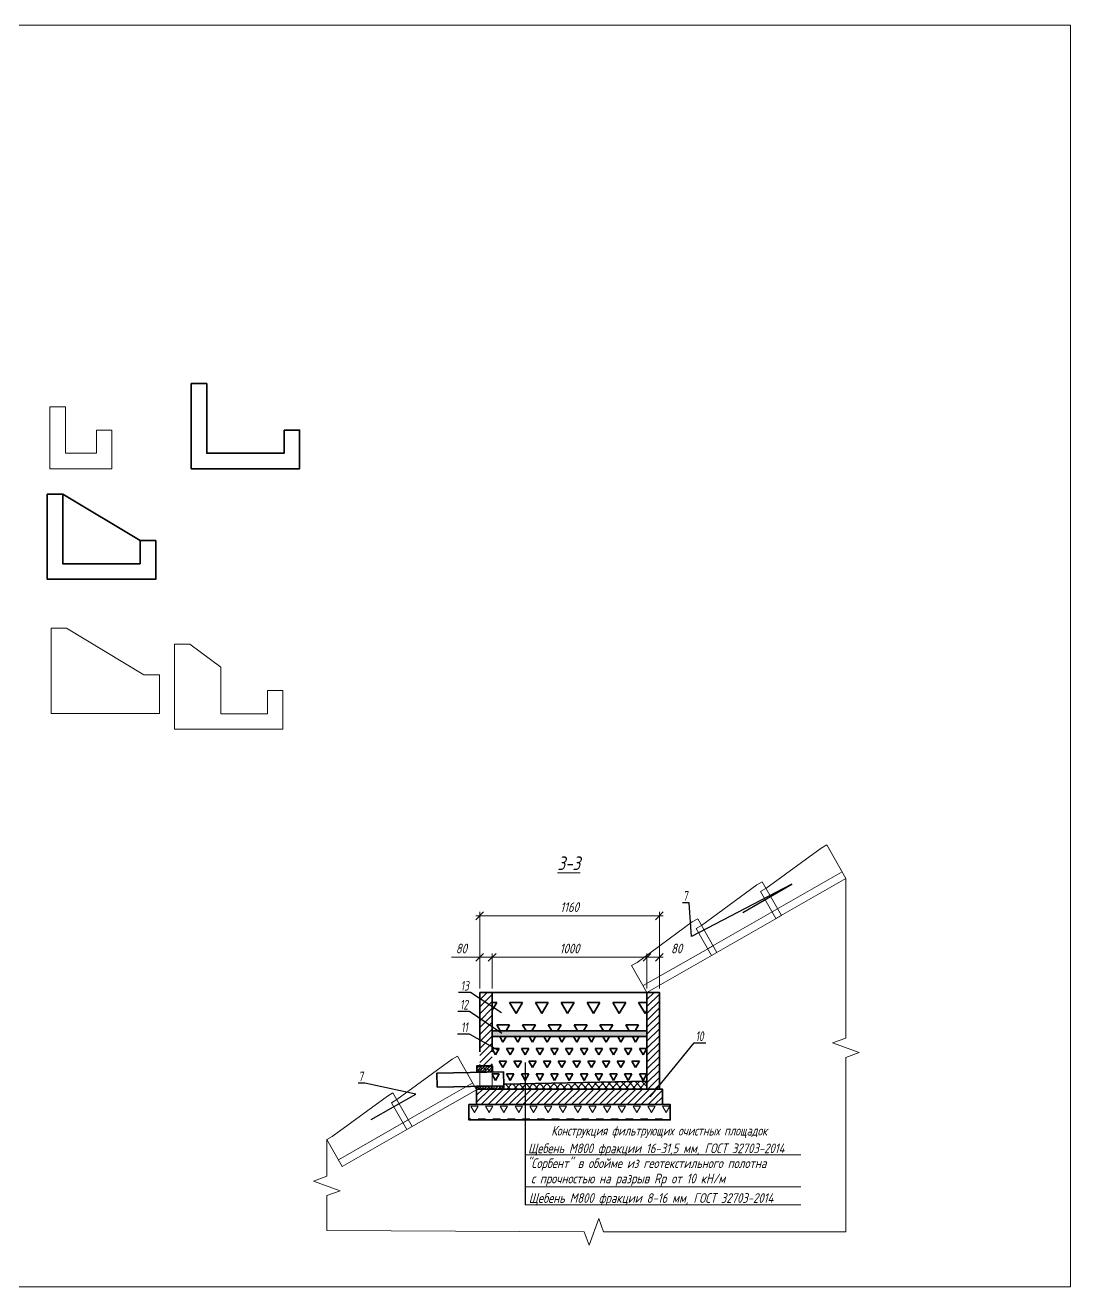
# Model space of a CAD drawing. Header units: millimetres. Extents: x 0 to 285450075, y -3000605 to 8125189010.
# Drawn here: x 6939499 to 6946380, y -440419 to -432270 of the extents above; entities that cross this region are included whole.
import ezdxf
from ezdxf import colors
from ezdxf.entities.mleader import LeaderData, LeaderLine
from ezdxf.math import Vec2, Vec3

# ---------------------------------------------------------------- set-up
doc = ezdxf.new("R2010")
doc.units = ezdxf.units.MM
doc.linetypes.add('Штриховая', pattern=[3, 2, -1])
for name, color, linetype, lineweight in [('1-Бетон', 106, 'Continuous', 35), ('1-Выноски', 120, 'Continuous', 18), ('1-Размеры', 1, 'Continuous', 25), ('ИС_Мвн', 3, 'Continuous', 18), ('ИС_Основная', 7, 'Continuous', 35), ('ИС_Размер', 3, 'Continuous', 18), ('ИС_Штриховка', 2, 'Continuous', 9), ('ПП_толстая', 5, 'Continuous', 35), ('ПП_тонкая', 250, 'Continuous', 13), ('ПП_штриховая', 3, 'Штриховая', 15)]:
    doc.layers.add(name, color=color, linetype=linetype, lineweight=lineweight)
doc.styles.add('0', font='isocpeur.ttf', dxfattribs={"width": 0.8, "oblique": 15})
doc.styles.add('ISOCPEUR', font='isocpeur.ttf', dxfattribs={"width": 0.8, "oblique": 15, "height": 2.5})
doc.styles.add('ISOCPEUR_', font='isocpeur.ttf', dxfattribs={"width": 0.8, "oblique": 15, "height": 250})
doc.styles.add('romand', font='romand.shx', dxfattribs={"width": 0.75, "oblique": 10, "height": 2.25})
doc.styles.add('ROMANS-25', font='isocpeur.ttf', dxfattribs={"width": 0.7, "oblique": 10, "height": 62.5})
doc.styles.get("Standard").update_dxf_attribs({"font": 'arial.ttf'})
doc.dimstyles.new('М25', dxfattribs={"dimscale": 25, "dimtxt": 2.5, "dimasz": 2, "dimexe": 1, "dimexo": 1, "dimgap": 1, "dimtad": 1, "dimdec": 0, "dimtxsty": '0', "dimblk1": 'OBLIQUE', "dimblk2": 'OBLIQUE', "dimsah": 1, "dimcen": 2.5, "dimdle": 1, "dimclrd": 256, "dimclre": 256, "dimclrt": 256, "dimaunit": 1, "dimadec": 0, "dimazin": 0, "dimtfac": 0.75, "dimtdec": 0, "dimtmove": 1, "dimatfit": 2, "dimldrblk": 'OBLIQUE', "dimfxl": 1, "dimtolj": 1, "dimtzin": 0, "dimlwd": -1, "dimlwe": -1, "dimarcsym": 0})
doc.dimstyles.new('Стрелки', dxfattribs={"dimtxt": 2.5, "dimasz": 4, "dimexe": 1, "dimexo": 1, "dimgap": 1, "dimtad": 1, "dimzin": 0, "dimdsep": 46, "dimtxsty": 'Standard', "dimcen": 0.09, "dimdle": 1, "dimadec": 0, "dimazin": 0, "dimtfac": 1, "dimtofl": 0, "dimtmove": 0, "dimatfit": 3, "dimfxl": 1, "dimtolj": 1, "dimtzin": 0, "dimlwd": 15, "dimlwe": 15, "dimarcsym": 0})

# ---------------------------------------------------------------- blocks, each defined once
blk = doc.blocks.new('_None')
blk = doc.blocks.new('_DotSmall')
at = {"color": 0, "linetype": 'ByBlock', "const_width": 0.5}
blk.add_lwpolyline([(-0.0625, 0, 1), (0.0625, 0, 1)], format="xyb", close=True, dxfattribs=at)
blk = doc.blocks.new('уеаца')
at = {"true_color": 0xc4c4c4}
h = blk.add_hatch(dxfattribs=at)
h.set_pattern_fill('TRIANG', color=9, scale=17.5)
h.set_pattern_definition([(59.99999999999999, (-866.183338899631, 475.4549297862104), (-83.34374983864332, 144.3556094001593), [83.34375, -83.34375]), (120, (-866.183338899631, 475.4549297862104), (-166.6874998386433, 9.31593513442408e-08), [83.3437499999999, -83.3437499999999]), (0, (-907.8552138921805, 547.6327344392776), (83.34375, 144.355609307), [83.34375, -83.34375])])
h.paths.add_polyline_path([(500.0000000002328, 724.3294100345811), (-499.9999999997672, 724.3294100345811), (-499.9999999997672, 475.4549297862104), (499.9000299903564, 475.4549297862104)])
h = blk.add_hatch(dxfattribs=at)
h.set_pattern_fill('AR-SAND', color=9, scale=0.5, angle=344)
h.set_pattern_definition([(21.50000000000001, (-714.7805808712728, 438.9535951790749), (5.97600413339888, 23.74322412431807), [0, -19.304, 0, -21.59, 0, -20.6375]), (351.5, (-714.7805808712728, 438.9535951790749), (31.48466444084568, 28.25755513605782), [0, -10.414, 0, -17.399, 0, -6.667500000000001]), (311.5, (-729.7964498181827, 443.2593263149611), (38.03734045385948, -10.83227674116507), [0, -6.35, 0, -22.86, 0, -29.845]), (301.5, (-729.7964498181827, 443.2593263149611), (39.77126098224294, 0.1914368886070369), [0, -3.175, 0, -14.986, 0, -17.145])])
h.paths.add_polyline_path([(499.9000299903564, 438.9535951790749), (499.9000299903564, 475.4549297862104), (-499.9999999997672, 475.4549297862104), (-499.9999999997672, 438.9535951790749)])
h = blk.add_hatch(dxfattribs=at)
h.set_pattern_fill('TRIANG', color=9, scale=10)
h.set_pattern_definition([(59.99999999999999, (-712.6665850807913, 85.51609517954057), (-47.62499990779618, 82.48891965723391), [47.62500000000001, -47.62500000000001]), (120, (-712.6665850807913, 85.51609517954057), (-95.2499999077962, 5.323391505385189e-08), [47.62499999999995, -47.62499999999995]), (0, (-736.4790850807913, 126.7605549818254), (47.62500000000001, 82.488919604), [47.62500000000001, -47.62500000000001])])
h.paths.add_polyline_path([(499.9000299904728, 438.9535951790713), (-499.9999999997672, 438.9535951790749), (-499.9999999996508, 149.9980005998514), (499.9000299903564, 149.983615375877)])
at = {"layer": 'ПП_тонкая', "linetype": 'Continuous', "lineweight": 13, "true_color": 0xc4c4c4}
h = blk.add_hatch(dxfattribs=at)
h.set_pattern_fill('ANSI31', color=9, scale=10, style=0)
h.set_pattern_definition([(45, (9185.726664362708, -11371.43510492984), (-22.45064030267288, 22.45064030267288), [])])
h.paths.add_polyline_path([(-499.9937499999069, 724.3294100345811), (-579.9937499997905, 724.3294100345811), (-579.9937499999069, 250.0219942018593), (-499.9999999997672, 250.0219942018593), (-499.9999999997672, 390.0519948011497), (-499.9937499999069, 390.052119801112)])
h.paths.add_polyline_path([(580.0062500002095, 724.3294100345811), (500.0062500000931, 724.3294100345811), (500.0062500000931, 99.99999999976717), (580.0062500000931, 99.99999999976717)])
at = {"layer": 'ПП_тонкая', "linetype": 'Continuous', "true_color": 0xc4c4c4}
h = blk.add_hatch(dxfattribs=at)
h.set_pattern_fill('ANSI38', color=9, scale=4, style=0)
h.set_pattern_definition([(45, (29259.08487939136, -10841.41311072798), (-8.980256121069152, 8.980256121069154), []), (135, (29259.08487939136, -10841.41311072798), (-26.94076836320746, 8.980256121069155), [31.75, -19.05])])
h.paths.add_polyline_path([(-578.2003598918673, 250.0219942018593), (-598.2003598921001, 250.0219942018593), (-598.2003598921001, 208.0519912025047), (-578.2003598918673, 208.451991202528)])
h.paths.add_polyline_path([(-498.2003598918673, 250.0219942018593), (-578.2003598918673, 250.0219942018593), (-578.2003598918673, 208.451991202528), (-498.2003598918673, 210.0519912025047)])
h = blk.add_hatch(dxfattribs=at)
h.set_pattern_fill('ANSI38', color=9, scale=4, style=0)
h.set_pattern_definition([(45, (5082.690458734054, -10771.43510492984), (-8.980256121069152, 8.980256121069154), []), (135, (5082.690458734054, -10771.43510492984), (-26.94076836320746, 8.980256121069155), [31.75, -19.05])])
h.paths.add_polyline_path([(-424.9946352601983, 121.4981074948446), (-499.9999999997672, 119.9980002000229), (-499.9999999997672, 100), (-424.9946352601983, 100)])
h.paths.add_polyline_path([(-499.9999999997672, 119.9980002000229), (-580, 118.3980002000462), (-580, 100), (-499.9999999997672, 100)])
h.paths.add_polyline_path([(-580, 118.3980002000462), (-600, 117.9980002000229), (-600, 100), (-580, 100)])
at = {"layer": 'ПП_тонкая', "linetype": 'Continuous', "lineweight": 13, "true_color": 0xc4c4c4}
h = blk.add_hatch(dxfattribs=at)
h.set_pattern_fill('ANSI31', color=9, scale=10, style=0)
h.set_pattern_definition([(45, (5082.690458734054, -10771.43510492984), (-22.45064030267288, 22.45064030267288), [])])
h.paths.add_polyline_path([(600, 100), (-600, 100), (-600, 0), (600, 0)])
at = {"layer": 'ПП_тонкая', "true_color": 0xc4c4c4}
h = blk.add_hatch(dxfattribs=at)
h.set_pattern_fill('ANSI37', color=9, scale=10, style=0)
h.set_pattern_definition([(45, (29260.88451949926, -10771.43510492984), (-22.45064030267288, 22.45064030267288), []), (135, (29260.88451949926, -10771.43510492984), (-22.45064030267288, -22.45064030267288), [])])
h.paths.add_polyline_path([(0, 130.0000000000582, -0.122031503301914), (-37.34792965906672, 139.2530414068606), (-424.9096618243493, 131.5018067635829), (-424.7097018123604, 121.5038061639061), (-424.9946352601983, 100), (0, 100)])
h.paths.add_polyline_path([(500.0000000002328, 150.0000000000582), (313.9283483601175, 146.2785669672885), (307.6497813928872, 140), (301.6174327379558, 146.032348654815), (40.14681010693312, 140.8029362022062, -0.1321918030179504), (0, 130.0000000000582), (0, 100), (500.0000000002328, 100)])
h = blk.add_hatch(dxfattribs=at)
h.set_pattern_fill('TRIANG', color=9, scale=10, style=0)
h.set_pattern_definition([(59.99999999999999, (-1633719.478155029, -379076.5269609339), (-47.62499990779618, 82.4889196572339), [47.625, -47.625]), (120, (-1633719.478155029, -379076.5269609339), (-95.2499999077962, 5.323391505385189e-08), [47.62499999999986, -47.62499999999986]), (0, (-1633743.290655029, -379035.2825011319), (47.625, 82.488919604), [47.625, -47.625])])
h.paths.add_polyline_path([(344.1796467814129, -2.328306436538696e-10), (-650, -2.328306436538696e-10), (-650, -100), (344.1796467814129, -100)])
h.paths.add_polyline_path([(650, -2.328306436538696e-10), (344.1796467814129, -2.328306436538696e-10), (344.1796467814129, -100), (650, -100)])
at = {"color": 0}
for p, q in [((499.9000299903564, 475.4549297862104), (-499.9999999997672, 475.4549297862104)), ((499.9000299903564, 438.9535951790749), (-499.9999999997672, 438.9535951790749))]:
    blk.add_line(p, q, dxfattribs=at)
at = {"color": 6, "lineweight": 30}
for points in [[(-499.9999999997672, 475.4549297862104), (499.9000299903564, 475.4549297862104)], [(499.9000299903564, 438.9535951790749), (-499.9999999997672, 438.9535951790749)]]:
    blk.add_lwpolyline(points, dxfattribs=at)
at = {"layer": 'ИС_Основная'}
for points in [[(580, 124.3294100345811), (580, 724.3294100345811), (-580, 724.3294100345811)], [(-856.9368734537857, 202.8772609313273), (-855.1372333457693, 112.8952555331161)]]:
    blk.add_lwpolyline(points, dxfattribs=at)
at = {"layer": 'ПП_толстая', "color": 0}
for p, q in [((-856.9368734537857, 202.8772609313273), (-426.5093419203768, 211.48581156199)), ((-424.7097018123604, 121.5038061637897), (-426.5093419206096, 211.4858115619845)), ((-855.1372333457693, 112.8952555331271), (-424.7097018123604, 121.5038061637897))]:
    blk.add_line(p, q, dxfattribs=at)
for points in [[(-580, 340.0399924022495), (-580, 724.3294100345811)], [(-499.9999999997672, 340.0399924022495), (-499.9999999997672, 724.3294100345811)], [(500.0000000002328, 100), (500.0000000002328, 724.3294100345811)], [(580, 100), (580, 724.3294100345811)], [(-498.2003598918673, 250.0219942018593), (-498.2003598918673, 210.0519912025629), (-598.2003598921001, 208.0519912025047), (-598.2003598921001, 250.0219942018593), (-498.2003598918673, 250.0219942018593)], [(-424.7097018123604, 121.5038061637897), (-424.9946352601983, 100), (-600, 100), (-600, 117.9980002000229), (-424.7097018123604, 121.5038061637897)], [(-600, 0), (600, 0), (600, 100), (-600, 100), (-600, 0)], [(499.9000299903564, 149.9980005998514), (-424.9096618243493, 131.5018067635829)], [(-650, 0), (650, 0), (650, -100), (-650, -100), (-650, 0)]]:
    blk.add_lwpolyline(points, dxfattribs=at)
at = {"layer": 'ПП_штриховая', "color": 0, "ltscale": 80}
for points in [[(-579.9999999997672, 100), (-580, 360.0359936018358)], [(-499.9999999997672, 100), (-499.9999999997672, 360.0359936018358)]]:
    blk.add_lwpolyline(points, dxfattribs=at)
blk = doc.blocks.new('Б-6')
at = {"layer": 'ИС_Размер', "linetype": 'Continuous', "flags": 128}
blk.add_lwpolyline([(3007964.354178809, -318214.165597753), (3007924.354178809, -318214.165597753), (3007924.354178809, -318414.165597753), (3008444.354178809, -318414.165597753), (3008444.354178809, -318164.165597753), (3008404.354178809, -318164.165597753)], close=True, dxfattribs=at)
blk.add_lwpolyline([(3008444.354178809, -318364.165597753), (3008444.354178809, -318364.165597753), (3007924.354178809, -318364.165597753)], dxfattribs=at)
blk = doc.blocks.new('_OBLIQUE')
at = {"color": 0, "linetype": 'ByBlock', "lineweight": -2}
blk.add_line((0.5000000000000001, 0.4999999999999999), (-0.5000000000000001, -0.4999999999999999), dxfattribs=at)
blk = doc.blocks.new('*D1730')
at = {"layer": 'Defpoints', "color": 0, "transparency": 16777216}
for p in [(6943594.166583518, -438022.6181596037), (6942434.166583518, -438517.0870488426), (6943594.166583518, -438517.0870488426)]:
    blk.add_point(p, dxfattribs=at)
at = {"layer": 'ИС_Размер', "transparency": 16777216}
for p, q in [((6942434.166583518, -438492.0870488426), (6942434.166583518, -437997.6181596037)), ((6943594.166583518, -438492.0870488426), (6943594.166583518, -437997.6181596037)), ((6942409.166583518, -438022.6181596037), (6943619.166583518, -438022.6181596037))]:
    blk.add_line(p, q, dxfattribs=at)
at = {"layer": 'ИС_Размер', "transparency": 16777216, "xscale": 50, "yscale": 50, "zscale": 50, "rotation": 180}
blk.add_blockref('_OBLIQUE', (6942434.166583518, -438022.6181596037), dxfattribs=at)
at = {"layer": 'ИС_Размер', "transparency": 16777216, "xscale": 50, "yscale": 50, "zscale": 50}
blk.add_blockref('_OBLIQUE', (6943594.166583518, -438022.6181596037), dxfattribs=at)
at = {"layer": 'ИС_Размер', "transparency": 16777216, "insert": (6943014.166583518, -437966.3681596037), "char_height": 62.5, "attachment_point": 5, "style": '0'}
blk.add_mtext('\\A1;1160', dxfattribs=at)
blk = doc.blocks.new('*D1731')
at = {"layer": 'Defpoints', "color": 0, "transparency": 16777216}
for p in [(6943514.166583518, -438290.0998155292), (6942514.166583518, -438517.0870488426), (6943514.166583518, -438517.0870488426)]:
    blk.add_point(p, dxfattribs=at)
at = {"layer": 'ИС_Размер', "transparency": 16777216}
for p, q in [((6942489.166583518, -438290.0998155292), (6943539.166583518, -438290.0998155292)), ((6942514.166583518, -438492.0870488426), (6942514.166583518, -438265.0998155292)), ((6943514.166583518, -438492.0870488426), (6943514.166583518, -438265.0998155292))]:
    blk.add_line(p, q, dxfattribs=at)
at = {"layer": 'ИС_Размер', "transparency": 16777216, "xscale": 50, "yscale": 50, "zscale": 50, "rotation": 180}
blk.add_blockref('_OBLIQUE', (6942514.166583518, -438290.0998155292), dxfattribs=at)
at = {"layer": 'ИС_Размер', "transparency": 16777216, "xscale": 50, "yscale": 50, "zscale": 50}
blk.add_blockref('_OBLIQUE', (6943514.166583518, -438290.0998155292), dxfattribs=at)
at = {"layer": 'ИС_Размер', "transparency": 16777216, "insert": (6943014.166583518, -438233.8498155292), "char_height": 62.5, "attachment_point": 5, "style": '0'}
blk.add_mtext('\\A1;1000', dxfattribs=at)
blk = doc.blocks.new('*D1725')
at = {"layer": 'Defpoints', "color": 0, "transparency": 16777216}
for p in [(6942434.166583518, -438290.0998155292), (6942434.166583518, -438517.0870488426), (6942514.166583518, -438517.0870488426)]:
    blk.add_point(p, dxfattribs=at)
at = {"layer": 'ИС_Размер', "transparency": 16777216}
for p, q in [((6942251.808185975, -438290.0998155292), (6942434.166583518, -438290.0998155292)), ((6942539.166583518, -438290.0998155292), (6942409.166583518, -438290.0998155292)), ((6942434.166583518, -438492.0870488426), (6942434.166583518, -438265.0998155292)), ((6942514.166583518, -438492.0870488426), (6942514.166583518, -438265.0998155292))]:
    blk.add_line(p, q, dxfattribs=at)
at = {"layer": 'ИС_Размер', "transparency": 16777216, "xscale": 50, "yscale": 50, "zscale": 50, "rotation": 180}
blk.add_blockref('_OBLIQUE', (6942434.166583518, -438290.0998155292), dxfattribs=at)
at = {"layer": 'ИС_Размер', "transparency": 16777216, "xscale": 50, "yscale": 50, "zscale": 50}
blk.add_blockref('_OBLIQUE', (6942514.166583518, -438290.0998155292), dxfattribs=at)
at = {"layer": 'ИС_Размер', "transparency": 16777216, "insert": (6942315.181598239, -438233.8498155292), "char_height": 62.5, "attachment_point": 5, "style": '0'}
blk.add_mtext('\\A1;80', dxfattribs=at)
blk = doc.blocks.new('*D1732')
at = {"layer": 'Defpoints', "color": 0, "transparency": 16777216}
for p in [(6943594.166583518, -438290.0998155292), (6943514.166583518, -438517.0870488426), (6943594.166583518, -438517.0870488426)]:
    blk.add_point(p, dxfattribs=at)
at = {"layer": 'ИС_Размер', "transparency": 16777216}
for p, q in [((6943489.166583518, -438290.0998155292), (6943619.166583518, -438290.0998155292)), ((6943514.166583518, -438492.0870488426), (6943514.166583518, -438265.0998155292)), ((6943594.166583518, -438492.0870488426), (6943594.166583518, -438265.0998155292))]:
    blk.add_line(p, q, dxfattribs=at)
at = {"layer": 'ИС_Размер', "transparency": 16777216, "xscale": 50, "yscale": 50, "zscale": 50, "rotation": 180}
blk.add_blockref('_OBLIQUE', (6943514.166583518, -438290.0998155292), dxfattribs=at)
at = {"layer": 'ИС_Размер', "transparency": 16777216, "xscale": 50, "yscale": 50, "zscale": 50}
blk.add_blockref('_OBLIQUE', (6943594.166583518, -438290.0998155292), dxfattribs=at)
at = {"layer": 'ИС_Размер', "transparency": 16777216, "insert": (6943705.261242919, -438233.8498155292), "char_height": 62.5, "attachment_point": 5, "style": '0'}
blk.add_mtext('\\A1;80', dxfattribs=at)

msp = doc.modelspace()

# ---------------------------------------------------------------- linework, layer by layer
at = {"layer": '1-Бетон'}
msp.add_lwpolyline([(6941170.580089609, -434884.776474821), (6941270.580089609, -434884.776474821), (6941270.580089609, -435134.776474821), (6940570.580089609, -435134.776474821), (6940570.58008961, -434584.776474821), (6940670.58008961, -434584.776474821), (6940670.580089609, -435034.776474821), (6941170.580089609, -435034.776474821)], close=True, dxfattribs=at)
for points in [[(6940241.487775872, -435748.6721928442), (6939741.487775872, -435748.6721928442), (6939741.487775873, -435298.6721928442), (6939641.487775873, -435298.6721928442)], [(6940341.487775872, -435598.6721928442), (6940341.487775872, -435848.6721928442), (6939641.487775872, -435848.6721928442), (6939641.487775872, -435298.6721928442)], [(6940241.487775872, -435598.6721928443), (6939741.487775873, -435298.6721928442)], [(6940241.487775872, -435748.6721928442), (6940241.487775872, -435598.6721928442)], [(6940241.487775872, -435598.6721928442), (6940341.487775872, -435598.6721928442)]]:
    msp.add_lwpolyline(points, dxfattribs=at)
at = {"layer": 'ИС_Мвн'}
for points in [[(6944508.212041893, -439566.3330113872), (6942727.021969743, -439566.4139247203)], [(6944508.212041893, -439772.9724304444), (6942727.035270317, -439772.9724304444)], [(6944508.212041893, -439889.2715981813), (6942727.051070706, -439889.2715981813)]]:
    msp.add_lwpolyline(points, dxfattribs=at)
at = {"layer": 'ИС_Размер'}
for points in [[(6939658.547772723, -434734.776474821), (6939758.547772723, -434734.7764748211), (6939758.547772723, -435034.776474821), (6939958.547772723, -435034.776474821), (6939958.547772723, -434884.7764748211), (6940058.547772723, -434884.7764748211), (6940058.547772723, -435134.776474821), (6939658.547772723, -435134.776474821), (6939658.547772723, -434734.776474821)], [(6939665.728422205, -436715.0242778348), (6939665.728422206, -436165.0242778348), (6939765.728422206, -436165.024277835), (6940265.728422205, -436465.0242778348), (6940365.728422205, -436465.0242778348), (6940365.728422205, -436715.0242778348), (6939665.728422205, -436715.0242778336)], [(6940462.838364388, -436266.9024497668), (6940562.838364389, -436266.9024497669), (6940762.838364388, -436416.9024497668), (6940762.838364388, -436716.9024497668), (6941062.838364388, -436716.9024497668), (6941062.838364388, -436566.9024497668), (6941162.838364388, -436566.9024497668), (6941162.838364388, -436816.9024497668), (6940462.838364388, -436816.9024497668), (6940462.838364389, -436266.9024497668)]]:
    msp.add_lwpolyline(points, dxfattribs=at)
at = {"layer": 'ИС_Размер', "linetype": 'Continuous'}
for points in [[(6944798.599128401, -437781.8084609554), (6944798.882818843, -438812.5518523746), (6944713.024149575, -438843.8018523854), (6944884.741488256, -438906.3018523854), (6944798.882818843, -438937.5518523746), (6944798.882818843, -440064.7273966785)], [(6941446.695616123, -439468.1488088315), (6941446.695616339, -439705.0431971977), (6941360.836947071, -439736.2931972084), (6941532.554285753, -439798.7931972084), (6941446.695616339, -439830.0431971977), (6941446.37072948, -440056.018745094)], [(6941446.370968317, -440055.8526219977), (6943108.532984534, -440064.7273966785), (6943139.782984545, -440150.5860659465), (6943202.282984545, -439978.8687272653), (6943233.532984534, -440064.7273966785), (6944798.882818843, -440064.7273966785)]]:
    msp.add_lwpolyline(points, dxfattribs=at)
at = {"layer": 'ИС_Штриховка', "linetype": 'Continuous'}
msp.add_lwpolyline([(6935368.840489231, -432269.6101410057), (6946249.791198395, -432269.6101410057), (6946249.791198395, -440418.8140570637), (6935368.840489231, -440418.8140570637)], close=True, dxfattribs=at)

# ---------------------------------------------------------------- block references
at = {"layer": 'ИС_Основная'}
msp.add_blockref('уеаца', (6943014.166583518, -439241.4164588772), dxfattribs=at)
at = {"layer": 'ИС_Размер', "linetype": 'Continuous', "rotation": 29.74488129693205}
for p in [(4174759.75407194, -1653927.280812817), (4174343.281016452, -1654165.923982788), (4173926.807960962, -1654404.56715276), (4172375.321527058, -1655291.130829277), (4171958.564781239, -1655529.277541173)]:
    msp.add_blockref('Б-6', p, dxfattribs=at)

# ---------------------------------------------------------------- texts
at = {"layer": 'ИС_Мвн', "style": 'ISOCPEUR', "oblique": 15, "width": 0.75}
msp.add_text('Конструкция фильтрующих очистных площадок', height=62.5, rotation=0.002323975201040049, dxfattribs=at).set_placement((6942896.480952257, -439441.8751333769))
at = {"layer": 'ИС_Мвн', "char_height": 62.5, "attachment_point": 1, "rotation": 0.0023239757323226928, "style": 'ISOCPEUR'}
for s, width, insert in [('Щебень М800 фракции 16-31,5 мм, ГОСТ 32703-2014', 2012.6192380505, (6942746.439047087, -439493.4085780731)), ('"Сорбент" в обойме из геотекстильного полотна ', 2641.46031846776, (6942738.638675109, -439589.4802623402)), ('с прочностью на разрыв Rp от 10 кН/м', 2641.46031846776, (6942765.766727226, -439688.4393591718)), ('Щебень М800 фракции 8-16 мм, ГОСТ 32703-2014', 2159.331317558188, (6942750.832070582, -439814.3882954853))]:
    msp.add_mtext_dynamic_manual_height_columns(s, width=width, gutter_width=312.5, heights=[0], dxfattribs=dict(at, insert=insert))
at = {"layer": 'ИС_Размер', "insert": (6942936.102092318, -437639.4135143276), "char_height": 87.5, "attachment_point": 1, "style": 'ISOCPEUR'}
msp.add_mtext_dynamic_manual_height_columns('{\\L3-3}', width=248.0748492823914, gutter_width=7812.5, heights=[0], dxfattribs=at)

# ---------------------------------------------------------------- dimensions: what is measured, and where the dimension line sits
at = {"layer": 'ИС_Размер'}
for base, p1, p2, picture, middle in [((6943594.166583518, -438022.6181596037), (6942434.166583518, -438517.0870488426), (6943594.166583518, -438517.0870488426), '*D1730', (6943014.166583518, -437966.3681596037)), ((6943514.166583518, -438290.0998155292), (6942514.166583518, -438517.0870488426), (6943514.166583518, -438517.0870488426), '*D1731', (6943014.166583518, -438233.8498155292))]:
    dim = msp.add_linear_dim(base=base, p1=p1, p2=p2, dimstyle='М25', dxfattribs=at)
    dim.commit()
    dim.dimension.update_dxf_attribs({"geometry": picture, "text_midpoint": middle})
for base, p1, p2, picture, middle in [((6942434.166583518, -438290.0998155292), (6942514.166583518, -438517.0870488426), (6942434.166583518, -438517.0870488426), '*D1725', (6942315.181598239, -438336.4649742659)), ((6943594.166583518, -438290.0998155292), (6943514.166583518, -438517.0870488426), (6943594.166583518, -438517.0870488426), '*D1732', (6943705.261242919, -438290.0998155292))]:
    dim = msp.add_linear_dim(base=base, p1=p1, p2=p2, dimstyle='М25', dxfattribs=at)
    dim.commit()
    dim.dimension.update_dxf_attribs({"geometry": picture, "text_midpoint": middle, "dimtype": 160})

# ---------------------------------------------------------------- leaders
at = {"layer": '1-Выноски'}
ml = msp.add_multileader_mtext('Standard', dxfattribs=at)
ml.set_content('\\pxqc,t12;Ось\\Pводоотвода', color=256, style='ISOCPEUR_')
ml.set_leader_properties(color=256, linetype='ByLayer', lineweight=-1)
ml.set_arrow_properties(name='NONE')
ml.build(insert=Vec2(0, 0))
ml.multileader.update_dxf_attribs({"text_left_attachment_type": 6, "text_right_attachment_type": 6, "dogleg_length": 1, "arrow_head_size": 9, "scale": 50})
ctx = ml.context
ctx.base_point, ctx.scale, ctx.char_height, ctx.arrow_head_size, ctx.landing_gap_size, ctx.plane_origin = Vec3(6938580.924721757, -437987.7939146055), 50, 125, 9, 50, Vec3(6941783.021347932, -438175.9871990568)
ctx.left_attachment, ctx.right_attachment, ctx.text_align_type = 6, 6, 1
notes = []
notes.append((ctx, [(1, (1, 1, 0), (6938530.924721757, -437987.7939146055), (1, 0), 50, [(0, [(6938027.092621143, -438425.1184468861)], 0, [])])]))
ctx.mtext.insert, ctx.mtext.width, ctx.mtext.defined_height, ctx.mtext.alignment, ctx.mtext.flow_direction = Vec3(6939002.671546284, -437837.7939146055), 824.6060403269768, 443.5082313546961, 2, 5
at = {"layer": '1-Размеры'}
ml = msp.add_multileader_mtext('Standard', dxfattribs=at)
ml.set_content('\\A1;\\pxqc,t12;{\\C256;\\c0;24}', color=256, style='ISOCPEUR_')
ml.set_leader_properties(color=256, linetype='Continuous', lineweight=-1)
ml.set_arrow_properties(name='NONE')
ml.build(insert=Vec2(0, 0))
ml.multileader.update_dxf_attribs({"text_left_attachment_type": 6, "text_right_attachment_type": 6, "dogleg_length": 1, "arrow_head_size": 150, "scale": 50})
ctx = ml.context
ctx.base_point, ctx.scale, ctx.char_height, ctx.arrow_head_size, ctx.landing_gap_size, ctx.plane_origin = Vec3(6936993.865754001, -434445.3068672087), 50, 125, 150, 0, Vec3(6941385.670054107, -434452.8870847643)
ctx.left_attachment, ctx.right_attachment, ctx.text_align_type = 6, 6, 1
notes.append((ctx, [(0, (1, 1, 0), (6937207.359403055, -434445.3068672087), (-1, 0), 50, [(0, [(6937629.741327318, -434702.0183325936)], 0, [])])]))
ctx.mtext.insert, ctx.mtext.width, ctx.mtext.defined_height, ctx.mtext.alignment, ctx.mtext.flow_direction = Vec3(6937075.612578529, -434295.3068672087), 597.9582935746275, 153.6414574157501, 2, 5
ml = msp.add_multileader_mtext('Standard', dxfattribs=at)
ml.set_content('23', color=256, style='0')
ml.set_leader_properties(color=256, linetype='ByLayer', lineweight=-1)
ml.set_arrow_properties(name='DOTSMALL')
ml.build(insert=Vec2(0, 0))
ml.multileader.update_dxf_attribs({"text_left_attachment_type": 6, "text_right_attachment_type": 6, "dogleg_length": 0.36, "arrow_head_size": 150, "scale": 50})
ctx = ml.context
ctx.base_point, ctx.scale, ctx.char_height, ctx.arrow_head_size, ctx.landing_gap_size, ctx.plane_origin = Vec3(6937114.842924616, -435641.5661909725), 50, 125, 150, 4.5, Vec3(6937630.562011539, -434125.8640926243)
ctx.left_attachment, ctx.right_attachment, ctx.text_align_type = 6, 6, 1
notes.append((ctx, [(1, (1, 1, 0), (6937295.336573671, -435641.5661909725), (-1, 0), 18, [(0, [(6937689.793159271, -435114.6999485344)], 0, [])])]))
ctx.mtext.insert, ctx.mtext.width, ctx.mtext.defined_height, ctx.mtext.alignment, ctx.mtext.flow_direction = Vec3(6937196.089749143, -435491.5661909725), 622.5505646588281, 398.9267030340561, 2, 5
ml = msp.add_multileader_mtext('Standard', dxfattribs=at)
ml.set_content('23', color=256, style='0')
ml.set_leader_properties(color=256, linetype='ByLayer', lineweight=-1)
ml.set_arrow_properties(name='DOTSMALL')
ml.build(insert=Vec2(0, 0))
ml.multileader.update_dxf_attribs({"text_left_attachment_type": 6, "text_right_attachment_type": 6, "dogleg_length": 0.36, "arrow_head_size": 150, "scale": 50})
ctx = ml.context
ctx.base_point, ctx.scale, ctx.char_height, ctx.arrow_head_size, ctx.landing_gap_size, ctx.plane_origin = Vec3(6938698.94021511, -438821.6074989166), 50, 125, 150, 4.5, Vec3(6939392.542291596, -437254.6212093018)
ctx.left_attachment, ctx.right_attachment, ctx.text_align_type = 6, 6, 1
notes.append((ctx, [(0, (1, 1, 0), (6938680.94021511, -438821.6074989166), (1, 0), 18, [(0, [(6938092.029697072, -438583.6912699854)], 0, [])])]))
ctx.mtext.insert, ctx.mtext.width, ctx.mtext.defined_height, ctx.mtext.alignment, ctx.mtext.flow_direction = Vec3(6938780.187039637, -438671.6074989166), 233.5556633551605, 201.1422076317832, 2, 5
at = {"layer": 'ИС_Мвн'}
msp.add_leader([(6942727.042562179, -438969.6314521547), (6942727.054354775, -439889.2715980482)], dimstyle='Стрелки', override={"dimtxsty": 'romand', "dimlwd": 25}, dxfattribs=at)
at = {"layer": 'ИС_Размер'}
ml = msp.add_multileader_mtext('Standard', dxfattribs=at)
ml.set_content('7', color=4, style='ROMANS-25')
ml.set_leader_properties(color=3)
ml.set_arrow_properties(name='NONE')
ml.build(insert=Vec2(0, 0))
ml.multileader.update_dxf_attribs({"text_left_attachment_type": 6, "text_right_attachment_type": 6})
ctx = ml.context
ctx.base_point, ctx.char_height, ctx.plane_origin = Vec3(6943742.112189785, -437938.2099955048), 62.5, Vec3(6943802.652866863, -438157.2291844006)
ctx.left_attachment, ctx.right_attachment, ctx.text_align_type = 6, 6, 2
notes.append((ctx, [(0, (1, 1, 0), (6943787.007626079, -437938.2099955048), (-1, 0), 8, [(0, [(6944133.158578686, -438000.9372595962), (6944448.605746232, -437817.3863391544), (6943802.652866863, -438157.2291844006)], 0, [])])]))
ctx.mtext.insert, ctx.mtext.alignment, ctx.mtext.flow_direction = Vec3(6943777.007626079, -437863.2099955048), 3, 5
ml = msp.add_multileader_mtext('Standard', dxfattribs=at)
ml.set_content('13', color=4, style='ROMANS-25')
ml.set_leader_properties(color=3)
ml.set_arrow_properties(name='NONE')
ml.build(insert=Vec2(0, 0))
ml.multileader.update_dxf_attribs({"text_left_attachment_type": 6, "text_right_attachment_type": 6})
ctx = ml.context
ctx.base_point, ctx.char_height, ctx.plane_origin = Vec3(6942307.667511448, -438517.910952967), 62.5, Vec3(6942645.687310033, -438638.4188680615)
ctx.left_attachment, ctx.right_attachment, ctx.text_align_type = 6, 6, 2
notes.append((ctx, [(0, (1, 1, 0), (6942374.437947743, -438517.910952967), (-1, 0), 8, [(0, [(6942574.892595433, -438649.4698122408)], 0, [])])]))
ctx.mtext.insert, ctx.mtext.alignment, ctx.mtext.flow_direction = Vec3(6942364.437947743, -438442.910952967), 3, 5
ml = msp.add_multileader_mtext('Standard', dxfattribs=at)
ml.set_content('12', color=4, style='ROMANS-25')
ml.set_leader_properties(color=3)
ml.set_arrow_properties(name='NONE')
ml.build(insert=Vec2(0, 0))
ml.multileader.update_dxf_attribs({"text_left_attachment_type": 6, "text_right_attachment_type": 6})
ctx = ml.context
ctx.base_point, ctx.char_height, ctx.plane_origin = Vec3(6942301.800546154, -438640.3133156266), 62.5, Vec3(6942604.03185641, -438778.6079884883)
ctx.left_attachment, ctx.right_attachment, ctx.text_align_type = 6, 6, 2
notes.append((ctx, [(0, (1, 1, 0), (6942368.570982449, -438640.3133156266), (-1, 0), 8, [(0, [(6942576.457119517, -438781.8706482019)], 0, [])])]))
ctx.mtext.insert, ctx.mtext.alignment, ctx.mtext.flow_direction = Vec3(6942358.570982449, -438565.3133156266), 3, 5
ml = msp.add_multileader_mtext('Standard', dxfattribs=at)
ml.set_content('11', color=4, style='ROMANS-25')
ml.set_leader_properties(color=3)
ml.set_arrow_properties(name='NONE')
ml.build(insert=Vec2(0, 0))
ml.multileader.update_dxf_attribs({"text_left_attachment_type": 6, "text_right_attachment_type": 6})
ctx = ml.context
ctx.base_point, ctx.char_height, ctx.plane_origin = Vec3(6942309.572718605, -438786.5015200492), 62.5, Vec3(6942551.815865271, -438889.8541598882)
ctx.left_attachment, ctx.right_attachment, ctx.text_align_type = 6, 6, 2
notes.append((ctx, [(0, (1, 1, 0), (6942367.5931549, -438786.5015200492), (-1, 0), 8, [(0, [(6942551.815865271, -438889.8541598882)], 0, [])])]))
ctx.mtext.insert, ctx.mtext.alignment, ctx.mtext.flow_direction = Vec3(6942357.5931549, -438711.5015200492), 3, 5
ml = msp.add_multileader_mtext('Standard', dxfattribs=at)
ml.set_content('10', color=4, style='ROMANS-25')
ml.set_leader_properties(color=3)
ml.set_arrow_properties(name='NONE')
ml.build(insert=Vec2(0, 0))
ml.multileader.update_dxf_attribs({"text_left_attachment_type": 6, "text_right_attachment_type": 6})
ctx = ml.context
ctx.base_point, ctx.char_height, ctx.plane_origin = Vec3(6943826.298107676, -438843.9664297815), 62.5, Vec3(6943534.141421728, -439191.9133007642)
ctx.left_attachment, ctx.right_attachment = 6, 6
notes.append((ctx, [(0, (1, 1, 0), (6943818.298107676, -438843.9664297815), (1, 0), 8, [(0, [(6943534.141421728, -439191.9133007642)], 0, [])])]))
ctx.mtext.insert, ctx.mtext.flow_direction = Vec3(6943828.298107676, -438768.9664297815), 5
ml = msp.add_multileader_mtext('Standard', dxfattribs=at)
ml.set_content('7', color=4, style='ROMANS-25')
ml.set_leader_properties(color=3)
ml.set_arrow_properties(name='NONE')
ml.build(insert=Vec2(0, 0))
ml.multileader.update_dxf_attribs({"text_left_attachment_type": 6, "text_right_attachment_type": 6})
ctx = ml.context
ctx.base_point, ctx.char_height, ctx.plane_origin = Vec3(6941646.823316231, -439103.610994425), 62.5, Vec3(6941732.787509613, -439339.1539760496)
ctx.left_attachment, ctx.right_attachment, ctx.text_align_type = 6, 6, 2
notes.append((ctx, [(0, (1, 1, 0), (6941691.718752526, -439103.610994425), (-1, 0), 8, [(1, [(6941732.787509613, -439339.1539760496), (6942021.051071279, -439173.7055546459)], 0, [])])]))
ctx.mtext.insert, ctx.mtext.alignment, ctx.mtext.flow_direction = Vec3(6941681.718752526, -439028.610994425), 3, 5
for ctx, leaders in notes:
    for number, flags, end, landing, length, lines in leaders:
        leader = LeaderData()
        leader.index, (leader.has_last_leader_line, leader.has_dogleg_vector, leader.attachment_direction) = number, flags
        leader.last_leader_point, leader.dogleg_vector, leader.dogleg_length = Vec3(end), Vec3(landing), length
        for number, points, colour, breaks in lines:
            line = LeaderLine()
            line.index, line.vertices, line.color, line.breaks = number, Vec3.list(points), colors.encode_raw_color(colour), breaks
            leader.lines.append(line)
        ctx.leaders.append(leader)

doc.saveas('drawing.dxf')
